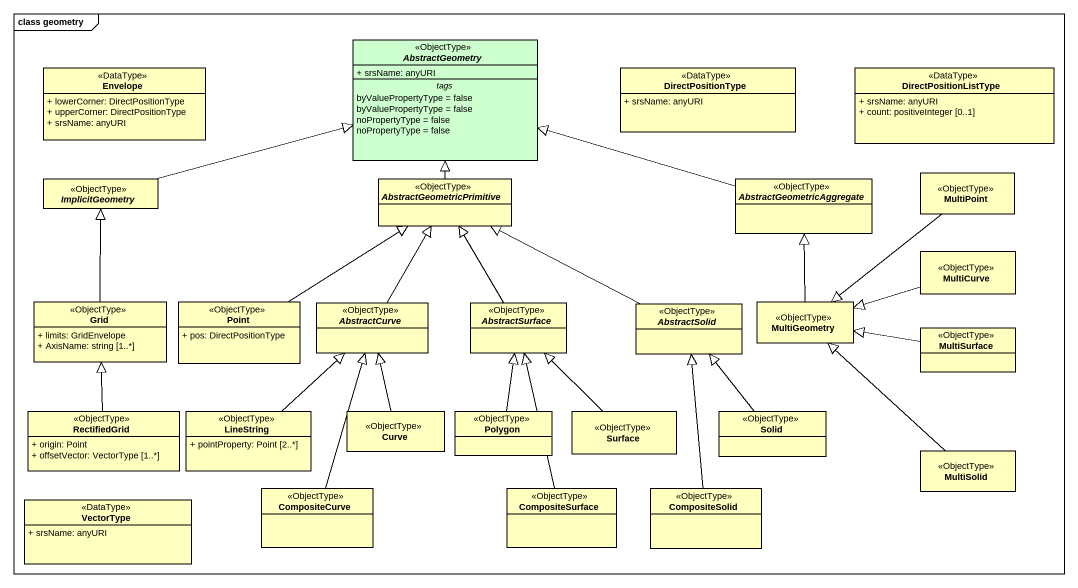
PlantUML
@startuml
mainframe class geometry
hide circle
hide empty members
skinparam classAttributeIconSize 0
abstract class AbstractGeometry <<ObjectType>> #CEFFCE {
  + srsName: anyURI
  -- tags --
  byValuePropertyType = false
  byValuePropertyType = false
  noPropertyType = false
  noPropertyType = false
}
class Envelope <<DataType>> #FFFFBF {
  + lowerCorner: DirectPositionType
  + upperCorner: DirectPositionType
  + srsName: anyURI
}
class DirectPositionType <<DataType>> #FFFFBF {
  + srsName: anyURI
}
class DirectPositionListType <<DataType>> #FFFFBF {
  + srsName: anyURI
  + count: positiveInteger [0..1]
}
abstract class ImplicitGeometry <<ObjectType>> #FFFFBF
abstract class AbstractGeometricPrimitive <<ObjectType>> #FFFFBF
abstract class AbstractGeometricAggregate <<ObjectType>> #FFFFBF
class MultiPoint <<ObjectType>> #FFFFBF
class MultiCurve <<ObjectType>> #FFFFBF
class Grid <<ObjectType>> #FFFFBF {
  + limits: GridEnvelope
  + AxisName: string [1..*]
}
class Point <<ObjectType>> #FFFFBF {
  + pos: DirectPositionType
}
abstract class AbstractCurve <<ObjectType>> #FFFFBF
abstract class AbstractSurface <<ObjectType>> #FFFFBF
abstract class AbstractSolid <<ObjectType>> #FFFFBF
class MultiGeometry <<ObjectType>> #FFFFBF
class MultiSurface <<ObjectType>> #FFFFBF
class RectifiedGrid <<ObjectType>> #FFFFBF {
  + origin: Point
  + offsetVector: VectorType [1..*]
}
class LineString <<ObjectType>> #FFFFBF {
  + pointProperty: Point [2..*]
}
class Curve <<ObjectType>> #FFFFBF
class Polygon <<ObjectType>> #FFFFBF
class Surface <<ObjectType>> #FFFFBF
class Solid <<ObjectType>> #FFFFBF
class MultiSolid <<ObjectType>> #FFFFBF
class VectorType <<DataType>> #FFFFBF {
  + srsName: anyURI
}
class CompositeCurve <<ObjectType>> #FFFFBF
class CompositeSurface <<ObjectType>> #FFFFBF
class CompositeSolid <<ObjectType>> #FFFFBF
ImplicitGeometry -right-|> AbstractGeometry
AbstractGeometricPrimitive -up-|> AbstractGeometry
AbstractGeometricAggregate -left-|> AbstractGeometry
MultiPoint --|> MultiGeometry
MultiCurve -left-|> MultiGeometry
Grid -up-|> ImplicitGeometry
Point -up-|> AbstractGeometricPrimitive
AbstractCurve -up-|> AbstractGeometricPrimitive
AbstractSurface -up-|> AbstractGeometricPrimitive
AbstractSolid -left-|> AbstractGeometricPrimitive
MultiGeometry -up-|> AbstractGeometricAggregate
MultiSurface -left-|> MultiGeometry
RectifiedGrid -up-|> Grid
LineString -up-|> AbstractCurve
Curve -up-|> AbstractCurve
Polygon -up-|> AbstractSurface
Surface -up-|> AbstractSurface
Solid -up-|> AbstractSolid
MultiSolid -up-|> MultiGeometry
CompositeCurve -up-|> AbstractCurve
CompositeSurface -up-|> AbstractSurface
CompositeSolid -up-|> AbstractSolid
@enduml
